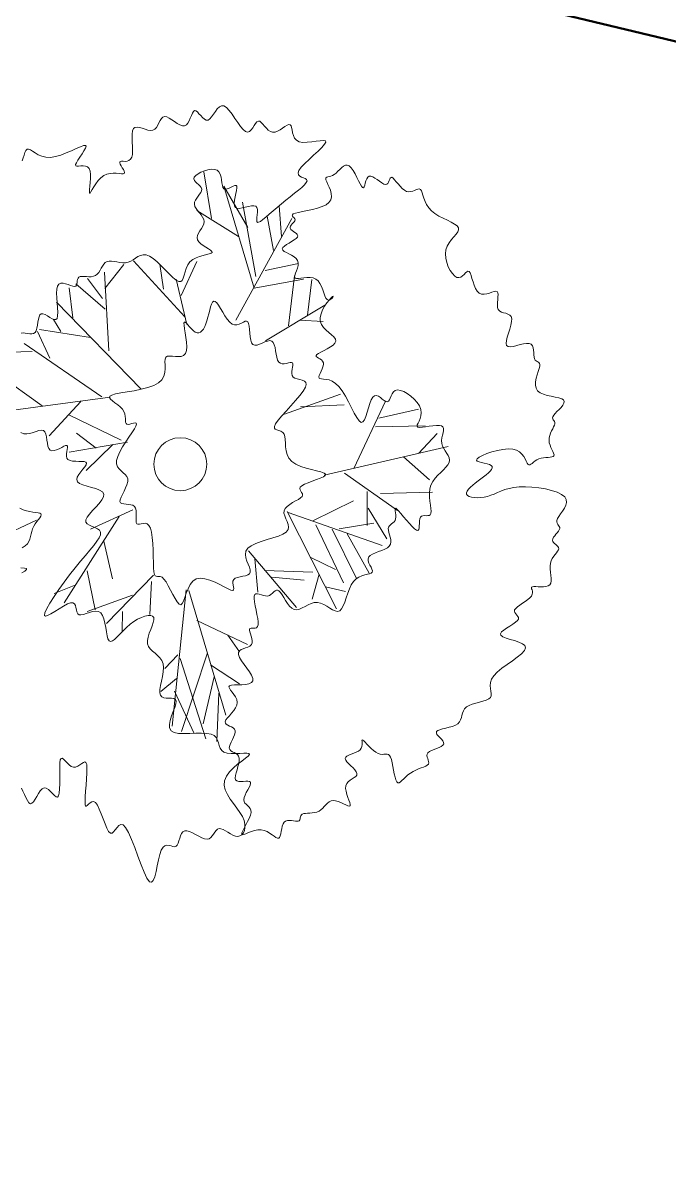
# Model space of a CAD drawing. Extents: x 2080 to 102399, y 2071 to 93424.
# Drawn here: x 87844.5 to 87912.1, y 84185 to 84304.5 of the extents above; entities that cross this region are included whole.
import ezdxf

# ---------------------------------------------------------------- set-up
doc = ezdxf.new("R2010")
doc.units = 0
doc.header["$LTSCALE"] = 20
doc.header["$MEASUREMENT"] = 0
doc.linetypes.add('ACAD_ISO02W100', pattern=[15, 12, -3])
doc.layers.add('casuanut tree', color=100, linetype='Continuous', lineweight=5)
doc.layers.add('COUNTRY FENCE', color=13, linetype='ACAD_ISO02W100', lineweight=50)

# ---------------------------------------------------------------- blocks, each defined once
blk = doc.blocks.new('tr')
at = {"layer": 'casuanut tree'}
for p, q in [((0.2261, 0.6155), (0.2339, 0.7411)), ((0.3143, 0.5704), (0.2771, 0.692)), ((0.2771, 0.692), (0.2947, 0.4095)), ((0.2849, 0.5527), (0.1928, 0.6449)), ((0.3065, 0.4389), (0.3163, 0.6391)), ((0.3967, 0.5272), (0.4084, 0.6077)), ((0.3673, 0.4958), (0.3712, 0.588)), ((-0.0915, 0.4977), (-0.0281, 0.549)), ((0.0987, 0.3768), (-0.0009, 0.552)), ((0.2285, 0.3375), (0.4338, 0.5671)), ((-0.1915, 0.4409), (-0.1837, 0.5213)), ((-0.1033, 0.4448), (-0.1641, 0.5272)), ((-0.1035, 0.4735), (-0.1307, 0.5339)), ((-0.1186, 0.3345), (-0.0824, 0.54)), ((0.0595, 0.4614), (0.0655, 0.5279)), ((-0.0583, 0.2167), (-0.2243, 0.4916)), ((0.1017, 0.4342), (0.1621, 0.5128)), ((0.0987, 0.3557), (0.0987, 0.4795)), ((-0.2758, 0.3506), (-0.2915, 0.4272)), ((-0.1579, 0.3798), (-0.2847, 0.4312)), ((-0.2307, 0.4134), (-0.2425, 0.4487)), ((0.3339, 0.4487), (0.4241, 0.4468)), ((-0.3239, 0.2318), (-0.4688, 0.3949)), ((-0.317, 0.3781), (-0.4641, 0.4075)), ((-0.1639, 0.2197), (-0.333, 0.404)), ((0.2947, 0.4095), (0.428, 0.4036)), ((0.3614, 0.2918), (0.4065, 0.4173)), ((0.4163, 0.3075), (0.4496, 0.3977)), ((0.2928, 0.2663), (0.4673, 0.3232)), ((0.3928, 0.2996), (0.4535, 0.282)), ((-0.1428, 0.2137), (-0.5866, 0.256)), ((-0.2213, 0.2197), (-0.3239, 0.1502)), ((-0.1398, 0.0959), (-0.2605, 0.1925)), ((-0.2092, 0.0898), (-0.2515, 0.1412)), ((-0.1247, 0.0868), (-0.2817, 0.0959)), ((-0.1639, 0.0898), (-0.2485, 0.0385)), ((0.298, 0.0656), (0.455, 0.0838)), ((0.3433, 0.0747), (0.458, 0.0536)), ((0.445, -0.1163), (0.5666, 0.0392)), ((0.526, -0.0217), (0.6544, -0.0487)), ((0.5395, -0.0014), (0.6476, -0.0014)), ((-0.4069, -0.0604), (-0.7425, -0.1308)), ((0.6206, -0.1163), (0.6814, -0.0758)), ((-0.1911, -0.1005), (-0.3843, -0.2908)), ((-0.1519, -0.0915), (-0.2726, -0.1156)), ((0.3639, -0.1163), (0.7017, -0.1163)), ((0.5801, -0.1163), (0.6341, -0.1907)), ((0.4179, -0.1231), (0.5328, -0.2516)), ((-0.2454, -0.1549), (-0.2454, -0.2576)), ((0.2467, -0.1881), (0.3161, -0.4691)), ((0.249, -0.1907), (0.472, -0.3327)), ((0.307, -0.2274), (0.4248, -0.2002)), ((0.4652, -0.1839), (0.445, -0.2718)), ((0.499, -0.1975), (0.6341, -0.2245)), ((-0.3058, -0.2214), (-0.3088, -0.3271)), ((0.3131, -0.2395), (0.3493, -0.4056)), ((0.458, -0.2274), (0.4882, -0.318)), ((-0.3481, -0.2516), (-0.4054, -0.2606)), ((-0.1368, -0.2727), (-0.2877, -0.3694)), ((0.1229, -0.2667), (0.2134, -0.4419)), ((0.3523, -0.2606), (0.3855, -0.4026)), ((0.3704, -0.2637), (0.464, -0.2697)), ((-0.1458, -0.2878), (-0.17, -0.3724)), ((0.135, -0.2908), (0.1229, -0.3785)), ((0.3885, -0.2818), (0.4218, -0.3966)), ((-0.2032, -0.312), (-0.33, -0.3271)), ((-0.0613, -0.3301), (-0.179, -0.6745)), ((-0.0552, -0.3331), (-0.0341, -0.6775)), ((0.1531, -0.3271), (0.2768, -0.3603)), ((0.2799, -0.3211), (0.3372, -0.3664)), ((-0.2394, -0.3482), (-0.2515, -0.3996)), ((0.1682, -0.3482), (0.2497, -0.3754)), ((0.2919, -0.3694), (0.2587, -0.4298)), ((-0.0526, -0.416), (0.0645, -0.5084)), ((0.301, -0.4056), (0.3493, -0.4298)), ((0.0195, -0.4723), (0.0397, -0.5219)), ((-0.1217, -0.4933), (-0.1639, -0.5204)), ((-0.0436, -0.5061), (-0.1585, -0.6932)), ((-0.1179, -0.5039), (-0.0999, -0.727)), ((-0.0432, -0.5386), (0.0202, -0.605)), ((-0.1398, -0.5537), (-0.1881, -0.5778)), ((-0.0413, -0.5715), (-0.0976, -0.6865)), ((-0.1517, -0.585), (-0.1269, -0.7067))]:
    blk.add_line(p, q, dxfattribs=at)
at = {"layer": 'casuanut tree', "color": 2}
blk.add_line((-0.0391, -0.6166), (-0.0729, -0.7406), dxfattribs=at)
at = {"layer": 'casuanut tree'}
for points in [[(-0.3349, 0.4327), (-0.3297, 0.4322), (-0.3242, 0.4304), (-0.3186, 0.4281), (-0.313, 0.4258), (-0.3077, 0.4242), (-0.3027, 0.4239), (-0.2982, 0.4257), (-0.2942, 0.4298), (-0.2908, 0.4359), (-0.2876, 0.4431), (-0.2847, 0.4507), (-0.2817, 0.4581), (-0.2785, 0.4643), (-0.2751, 0.4688), (-0.2712, 0.4707), (-0.2666, 0.4697), (-0.2617, 0.4663), (-0.2565, 0.4615), (-0.2512, 0.4562), (-0.246, 0.4515), (-0.2411, 0.4481), (-0.2366, 0.4471), (-0.2329, 0.4493), (-0.2299, 0.4555), (-0.2275, 0.4649), (-0.2255, 0.4765), (-0.2236, 0.4893), (-0.2216, 0.5024), (-0.2193, 0.5146), (-0.2163, 0.5251), (-0.2126, 0.5327), (-0.2079, 0.5369), (-0.2024, 0.5379), (-0.1964, 0.5367), (-0.1902, 0.5338), (-0.1841, 0.5302), (-0.1782, 0.5264), (-0.173, 0.5232), (-0.1687, 0.5215), (-0.1654, 0.5216), (-0.163, 0.5234), (-0.1613, 0.5263), (-0.1598, 0.53), (-0.1584, 0.534), (-0.1568, 0.5378), (-0.1547, 0.5409), (-0.1518, 0.5429), (-0.1479, 0.5434), (-0.1432, 0.5428), (-0.1378, 0.5414), (-0.132, 0.5396), (-0.1258, 0.5379), (-0.1197, 0.5367), (-0.1136, 0.5363), (-0.1079, 0.5372), (-0.1026, 0.5397), (-0.0978, 0.5434), (-0.0932, 0.5479), (-0.0887, 0.5527), (-0.0843, 0.5575), (-0.0797, 0.5616), (-0.0749, 0.5648), (-0.0696, 0.5665), (-0.0639, 0.5665), (-0.0577, 0.565), (-0.0511, 0.5626), (-0.0443, 0.5596), (-0.0372, 0.5566), (-0.03, 0.554), (-0.0228, 0.5523), (-0.0156, 0.5519), (-0.0084, 0.5531), (-0.0013, 0.5554), (0.0057, 0.5582), (0.0129, 0.5608), (0.0201, 0.5624), (0.0275, 0.5625), (0.0351, 0.5603), (0.043, 0.5553), (0.0511, 0.5469), (0.0595, 0.5359), (0.0678, 0.5233), (0.0759, 0.5102), (0.0838, 0.4975), (0.0911, 0.4862), (0.0979, 0.4773), (0.1038, 0.4719), (0.1089, 0.4706), (0.1133, 0.4729), (0.1174, 0.478), (0.1215, 0.485), (0.126, 0.4931), (0.131, 0.5015), (0.137, 0.5094), (0.1443, 0.5158), (0.153, 0.5203), (0.1627, 0.523), (0.1728, 0.5243), (0.1826, 0.5248), (0.1916, 0.5249), (0.1991, 0.525), (0.2046, 0.5256), (0.2074, 0.5271), (0.2071, 0.5298), (0.2044, 0.5338), (0.1998, 0.5386), (0.1943, 0.5441), (0.1885, 0.5501), (0.1832, 0.5564), (0.1791, 0.5627), (0.177, 0.5688), (0.1774, 0.5745), (0.18, 0.5799), (0.184, 0.5851), (0.1889, 0.5902), (0.1941, 0.5953), (0.199, 0.6005), (0.2029, 0.6059), (0.2051, 0.6116), (0.2054, 0.6177), (0.204, 0.6241), (0.2014, 0.6307), (0.1982, 0.6374), (0.195, 0.644), (0.1923, 0.6504), (0.1906, 0.6566), (0.1905, 0.6623), (0.1923, 0.6676), (0.1957, 0.6724), (0.2001, 0.6768), (0.205, 0.681), (0.2098, 0.6851), (0.2141, 0.6891), (0.2172, 0.6931), (0.2186, 0.6972), (0.2181, 0.7016), (0.2159, 0.706), (0.2128, 0.7106), (0.2095, 0.7151), (0.2065, 0.7196), (0.2045, 0.724), (0.2042, 0.7282), (0.2063, 0.7322), (0.211, 0.7358), (0.218, 0.7389), (0.2266, 0.7413), (0.2361, 0.7429), (0.2458, 0.7434), (0.255, 0.7426), (0.2631, 0.7405), (0.2693, 0.7367), (0.2732, 0.7312), (0.2751, 0.7245), (0.2756, 0.7169), (0.2752, 0.7091), (0.2745, 0.7014), (0.2741, 0.6945), (0.2744, 0.6888), (0.2761, 0.6848), (0.2795, 0.6829), (0.2842, 0.6826), (0.2898, 0.6834), (0.2956, 0.6847), (0.3012, 0.686), (0.306, 0.6866), (0.3094, 0.686), (0.311, 0.6837), (0.3103, 0.6793), (0.3079, 0.673), (0.3043, 0.6656), (0.3004, 0.6575), (0.2968, 0.6493), (0.294, 0.6416), (0.2929, 0.6348), (0.2941, 0.6296), (0.298, 0.6264), (0.3041, 0.6247), (0.3118, 0.6242), (0.3203, 0.6243), (0.3288, 0.6245), (0.3368, 0.6242), (0.3435, 0.6231), (0.3481, 0.6206), (0.3502, 0.6164), (0.3503, 0.6108), (0.3488, 0.6043), (0.3466, 0.5975), (0.3442, 0.5909), (0.3423, 0.5851), (0.3415, 0.5806), (0.3425, 0.5778), (0.3458, 0.5772), (0.3512, 0.5786), (0.3586, 0.5818), (0.3677, 0.5862), (0.3782, 0.5918), (0.3898, 0.5981), (0.4024, 0.6048), (0.4157, 0.6116), (0.4293, 0.6182), (0.4429, 0.6246), (0.4559, 0.6308), (0.4679, 0.6365), (0.4783, 0.6419), (0.4868, 0.6469), (0.4927, 0.6515), (0.4956, 0.6555), (0.4953, 0.6591), (0.4925, 0.6624), (0.4883, 0.6655), (0.4837, 0.6688), (0.4796, 0.6724), (0.4771, 0.6765), (0.4772, 0.6813), (0.481, 0.6871), (0.489, 0.694), (0.5004, 0.7016), (0.5139, 0.7097), (0.5281, 0.7179), (0.5419, 0.7259), (0.554, 0.7332), (0.563, 0.7396), (0.5677, 0.7446), (0.5672, 0.748), (0.5622, 0.7502), (0.5538, 0.7516), (0.5431, 0.7526), (0.5311, 0.7536), (0.5191, 0.7552), (0.508, 0.7576), (0.499, 0.7615), (0.4929, 0.7669), (0.4893, 0.7737), (0.4876, 0.7811), (0.4872, 0.7888), (0.4874, 0.7962), (0.4876, 0.8027), (0.4872, 0.8078), (0.4855, 0.811), (0.4821, 0.812), (0.4771, 0.8112), (0.471, 0.8092), (0.4641, 0.8065), (0.4568, 0.8039), (0.4494, 0.8019), (0.4423, 0.801), (0.4359, 0.802), (0.4305, 0.8053), (0.426, 0.8102), (0.4221, 0.8163), (0.4186, 0.8227), (0.4155, 0.8289), (0.4124, 0.8342), (0.4091, 0.8379), (0.4055, 0.8392), (0.4015, 0.8379), (0.397, 0.8345), (0.3922, 0.8299), (0.3871, 0.825), (0.3819, 0.8207), (0.3766, 0.8178), (0.3713, 0.8173), (0.3661, 0.8201), (0.3612, 0.8266), (0.3563, 0.8362), (0.3515, 0.8478), (0.3467, 0.8603), (0.3418, 0.8728), (0.3367, 0.8841), (0.3313, 0.8931), (0.3256, 0.8989), (0.3195, 0.9007), (0.3131, 0.8992), (0.3066, 0.8951), (0.3, 0.8896), (0.2935, 0.8836), (0.2873, 0.878), (0.2814, 0.8738), (0.2761, 0.8719), (0.2713, 0.873), (0.2671, 0.8765), (0.2632, 0.8817), (0.2597, 0.8878), (0.2564, 0.8939), (0.2533, 0.8993), (0.2501, 0.9031), (0.2468, 0.9046), (0.2433, 0.9031), (0.2396, 0.8993), (0.2356, 0.8939), (0.2314, 0.8877), (0.227, 0.8815), (0.2222, 0.8761), (0.2172, 0.8722), (0.2119, 0.8708), (0.2063, 0.8722), (0.2004, 0.8761), (0.1944, 0.8816), (0.1884, 0.888), (0.1824, 0.8944), (0.1766, 0.9002), (0.171, 0.9046), (0.1657, 0.9068), (0.1608, 0.9063), (0.1563, 0.9035), (0.1518, 0.8992), (0.1474, 0.894), (0.1429, 0.8887), (0.1382, 0.8839), (0.1331, 0.8803), (0.1274, 0.8787), (0.1212, 0.8794), (0.1146, 0.8821), (0.1078, 0.8858), (0.101, 0.8899), (0.0944, 0.8936), (0.0882, 0.8961), (0.0826, 0.8966), (0.0779, 0.8944), (0.0742, 0.889), (0.0712, 0.8809), (0.0689, 0.871), (0.0668, 0.8599), (0.0648, 0.8486), (0.0625, 0.8379), (0.0599, 0.8285), (0.0565, 0.8212), (0.0523, 0.8167), (0.0474, 0.8145), (0.0423, 0.814), (0.0371, 0.8147), (0.0322, 0.8159), (0.028, 0.8171), (0.0247, 0.8175), (0.0227, 0.8167), (0.0222, 0.8141), (0.0228, 0.8102), (0.0241, 0.8053), (0.0258, 0.7999), (0.0274, 0.7946), (0.0284, 0.7899), (0.0285, 0.7862), (0.0272, 0.784), (0.0243, 0.7836), (0.0197, 0.7847), (0.0139, 0.7867), (0.007, 0.7891), (-0.0008, 0.7912), (-0.0092, 0.7926), (-0.0179, 0.7926), (-0.0268, 0.7908), (-0.0356, 0.7867), (-0.044, 0.781), (-0.0519, 0.7743), (-0.0589, 0.7675), (-0.0649, 0.7613), (-0.0696, 0.7564), (-0.0727, 0.7536), (-0.0741, 0.7536), (-0.0736, 0.7569), (-0.0717, 0.7631), (-0.0688, 0.7714), (-0.0657, 0.781), (-0.0627, 0.7912), (-0.0605, 0.8013), (-0.0596, 0.8104), (-0.0606, 0.8178), (-0.0638, 0.823), (-0.0687, 0.8263), (-0.0746, 0.8283), (-0.0807, 0.8294), (-0.0864, 0.8301), (-0.0908, 0.8311), (-0.0934, 0.8328), (-0.0932, 0.8358), (-0.09, 0.8405), (-0.0844, 0.8464), (-0.0774, 0.853), (-0.07, 0.8599), (-0.0632, 0.8666), (-0.0579, 0.8724), (-0.0552, 0.877), (-0.0561, 0.8798), (-0.0612, 0.8804), (-0.07, 0.8793), (-0.0816, 0.8771), (-0.0954, 0.8743), (-0.1103, 0.8716), (-0.1256, 0.8695), (-0.1405, 0.8686), (-0.1541, 0.8696), (-0.1657, 0.8729), (-0.1755, 0.8778), (-0.1837, 0.8838), (-0.1905, 0.8901), (-0.1962, 0.896), (-0.2011, 0.9009), (-0.2053, 0.904), (-0.2092, 0.9046), (-0.213, 0.9023), (-0.2167, 0.8976), (-0.2205, 0.8915), (-0.2244, 0.8846), (-0.2286, 0.8778)], [(-0.6058, -0.7449), (-0.6038, -0.753), (-0.602, -0.7623), (-0.6002, -0.7717), (-0.598, -0.7801), (-0.5954, -0.7867), (-0.592, -0.7902), (-0.5878, -0.79), (-0.5828, -0.7868), (-0.5772, -0.7815), (-0.5712, -0.7751), (-0.565, -0.7685), (-0.5588, -0.7628), (-0.5527, -0.7588), (-0.547, -0.7575), (-0.5418, -0.7596), (-0.537, -0.7643), (-0.5326, -0.7705), (-0.5286, -0.7772), (-0.5248, -0.7833), (-0.5212, -0.7876), (-0.5177, -0.7891), (-0.5144, -0.7868), (-0.511, -0.7799), (-0.5076, -0.7692), (-0.5043, -0.756), (-0.501, -0.7414), (-0.4977, -0.7268), (-0.4946, -0.7133), (-0.4915, -0.7021), (-0.4885, -0.6944), (-0.4855, -0.6911), (-0.4826, -0.6917), (-0.4796, -0.695), (-0.4764, -0.7003), (-0.4728, -0.7066), (-0.4688, -0.7128), (-0.4643, -0.7181), (-0.4592, -0.7214), (-0.4534, -0.7223), (-0.4472, -0.7211), (-0.4411, -0.7189), (-0.4353, -0.7165), (-0.4302, -0.7148), (-0.4263, -0.7146), (-0.4238, -0.7169), (-0.4232, -0.7226), (-0.4246, -0.7321), (-0.4277, -0.7448), (-0.432, -0.7595), (-0.4368, -0.7751), (-0.4417, -0.7906), (-0.4461, -0.8048), (-0.4495, -0.8167), (-0.4513, -0.8251), (-0.4512, -0.8294), (-0.4493, -0.8302), (-0.4461, -0.8287), (-0.4419, -0.8261), (-0.4371, -0.8234), (-0.4321, -0.8218), (-0.4274, -0.8224), (-0.4232, -0.8262), (-0.4198, -0.8342), (-0.4171, -0.8454), (-0.415, -0.8586), (-0.413, -0.8727), (-0.4111, -0.8865), (-0.4089, -0.8988), (-0.4063, -0.9084), (-0.4029, -0.9141), (-0.3986, -0.9152), (-0.3937, -0.9128), (-0.3882, -0.9083), (-0.3823, -0.9033), (-0.3764, -0.8993), (-0.3706, -0.8978), (-0.3651, -0.9004), (-0.3601, -0.9085), (-0.3558, -0.9231), (-0.352, -0.9429), (-0.3487, -0.966), (-0.3455, -0.9903), (-0.3423, -1.0141), (-0.3389, -1.0354), (-0.3351, -1.0523), (-0.3308, -1.0629), (-0.3258, -1.0658), (-0.3202, -1.062), (-0.3142, -1.0532), (-0.3077, -1.0409), (-0.3011, -1.0267), (-0.2944, -1.0122), (-0.2878, -0.9989), (-0.2813, -0.9885), (-0.2751, -0.9821), (-0.2693, -0.9793), (-0.2637, -0.9791), (-0.2585, -0.9808), (-0.2536, -0.9833), (-0.249, -0.9858), (-0.2447, -0.9875), (-0.2407, -0.9874), (-0.2371, -0.9849), (-0.2336, -0.9805), (-0.2302, -0.9748), (-0.2267, -0.9686), (-0.223, -0.9626), (-0.2189, -0.9574), (-0.2144, -0.9538), (-0.2092, -0.9524), (-0.2034, -0.9538), (-0.197, -0.9574), (-0.1902, -0.9626), (-0.1832, -0.9686), (-0.1761, -0.9748), (-0.1692, -0.9805), (-0.1625, -0.9849), (-0.1563, -0.9874), (-0.1507, -0.9874), (-0.1456, -0.9855), (-0.1409, -0.9822), (-0.1365, -0.9781), (-0.1322, -0.9739), (-0.128, -0.9703), (-0.1237, -0.9678), (-0.1191, -0.9671), (-0.1143, -0.9686), (-0.1093, -0.972), (-0.104, -0.9767), (-0.0985, -0.982), (-0.0928, -0.9875), (-0.087, -0.9925), (-0.0811, -0.9964), (-0.0752, -0.9986), (-0.0694, -0.9988), (-0.0638, -0.9969), (-0.0587, -0.9931), (-0.0545, -0.9875), (-0.0515, -0.9803), (-0.0497, -0.9716), (-0.0497, -0.9615), (-0.0516, -0.9502), (-0.0555, -0.9379), (-0.0608, -0.9248), (-0.0667, -0.9113), (-0.0724, -0.8975), (-0.077, -0.8839), (-0.0798, -0.8706), (-0.0798, -0.8581), (-0.0764, -0.8465), (-0.0689, -0.8362), (-0.0583, -0.827), (-0.0458, -0.819), (-0.0326, -0.812), (-0.0198, -0.8061), (-0.0087, -0.801), (-0.0005, -0.7969), (0.0036, -0.7936), (0.0028, -0.7909), (-0.0022, -0.7888), (-0.0103, -0.7869), (-0.0205, -0.785), (-0.0317, -0.7828), (-0.0428, -0.7801), (-0.0528, -0.7766), (-0.0606, -0.7722), (-0.0654, -0.7665), (-0.0679, -0.7599), (-0.0689, -0.7527), (-0.0693, -0.7451), (-0.0701, -0.7376), (-0.072, -0.7303), (-0.0761, -0.7237), (-0.0831, -0.7181), (-0.0938, -0.7136), (-0.1072, -0.7099), (-0.1223, -0.7068), (-0.138, -0.7038), (-0.1532, -0.7006), (-0.1667, -0.6967), (-0.1775, -0.6917), (-0.1845, -0.6854), (-0.1868, -0.6774), (-0.1852, -0.6681), (-0.1809, -0.658), (-0.1747, -0.6475), (-0.1679, -0.6372), (-0.1615, -0.6275), (-0.1565, -0.619), (-0.1541, -0.6121), (-0.1549, -0.6072), (-0.1584, -0.6038), (-0.1639, -0.6015), (-0.1705, -0.5997), (-0.1774, -0.598), (-0.1837, -0.5957), (-0.1885, -0.5923), (-0.1912, -0.5874), (-0.1911, -0.5804), (-0.1886, -0.5718), (-0.1845, -0.5619), (-0.1795, -0.5512), (-0.1744, -0.5399), (-0.1698, -0.5286), (-0.1666, -0.5176), (-0.1653, -0.5073), (-0.1666, -0.4982), (-0.1699, -0.4899), (-0.1745, -0.4824), (-0.1798, -0.4752), (-0.185, -0.4683), (-0.1895, -0.4614), (-0.1926, -0.4542), (-0.1935, -0.4465), (-0.1917, -0.4381), (-0.1879, -0.4293), (-0.1827, -0.4203), (-0.1769, -0.4114), (-0.1711, -0.4029), (-0.1662, -0.395), (-0.1629, -0.388), (-0.1619, -0.3823), (-0.1638, -0.3779), (-0.1683, -0.375), (-0.1751, -0.3735), (-0.1836, -0.3734), (-0.1935, -0.3746), (-0.2044, -0.377), (-0.2157, -0.3807), (-0.2272, -0.3856), (-0.2384, -0.3916), (-0.2491, -0.3982), (-0.2591, -0.4047), (-0.2682, -0.4106), (-0.2762, -0.4153), (-0.2828, -0.4181), (-0.288, -0.4186), (-0.2914, -0.4161), (-0.2931, -0.4102), (-0.2934, -0.4015), (-0.2928, -0.391), (-0.292, -0.3793), (-0.2913, -0.3674), (-0.2914, -0.356), (-0.2928, -0.3461), (-0.2959, -0.3383), (-0.3012, -0.3334), (-0.3082, -0.3309), (-0.3164, -0.3302), (-0.3251, -0.3306), (-0.3337, -0.3314), (-0.3417, -0.3321), (-0.3484, -0.332), (-0.3533, -0.3304), (-0.3561, -0.3269), (-0.3571, -0.3219), (-0.3571, -0.3161), (-0.3569, -0.3099), (-0.3571, -0.304), (-0.3586, -0.2991), (-0.362, -0.2956), (-0.368, -0.2944), (-0.3771, -0.2956), (-0.3885, -0.2988), (-0.4011, -0.303), (-0.4137, -0.3075), (-0.4254, -0.3114), (-0.435, -0.3139), (-0.4413, -0.3141), (-0.4434, -0.3113), (-0.4404, -0.3048), (-0.4329, -0.2951), (-0.4215, -0.2828), (-0.4071, -0.2686), (-0.3905, -0.2532), (-0.3725, -0.2373), (-0.3538, -0.2215), (-0.3353, -0.2065), (-0.3177, -0.1928), (-0.3014, -0.1806), (-0.2866, -0.1696), (-0.2738, -0.1597), (-0.2633, -0.1509), (-0.2554, -0.1431), (-0.2504, -0.1361), (-0.2486, -0.1299), (-0.2503, -0.1242), (-0.2545, -0.1191), (-0.2603, -0.1142), (-0.2668, -0.1096), (-0.2729, -0.1049), (-0.2776, -0.1001), (-0.28, -0.0949), (-0.279, -0.0893), (-0.2741, -0.0831), (-0.266, -0.0764), (-0.256, -0.0693), (-0.2451, -0.062), (-0.2346, -0.0545), (-0.2257, -0.0471), (-0.2194, -0.0399), (-0.2171, -0.033), (-0.2194, -0.0264), (-0.2257, -0.0202), (-0.2346, -0.0142), (-0.245, -0.0084), (-0.2557, -0.0028), (-0.2656, 0.0029), (-0.2734, 0.0086), (-0.2779, 0.0144), (-0.2784, 0.0204), (-0.2755, 0.0265), (-0.2701, 0.0325), (-0.2634, 0.0383), (-0.2563, 0.0438), (-0.2499, 0.0489), (-0.2451, 0.0534), (-0.243, 0.0572), (-0.2443, 0.0602), (-0.2485, 0.0626), (-0.2547, 0.0646), (-0.2623, 0.0665), (-0.2703, 0.0685), (-0.278, 0.0708), (-0.2845, 0.0737), (-0.2892, 0.0775), (-0.2913, 0.0822), (-0.2913, 0.0876), (-0.2899, 0.0933), (-0.2876, 0.099), (-0.2852, 0.1044), (-0.2833, 0.109), (-0.2825, 0.1126), (-0.2835, 0.1147), (-0.2868, 0.1151), (-0.2919, 0.1143), (-0.2982, 0.1128), (-0.3054, 0.111), (-0.3126, 0.1096), (-0.3195, 0.109), (-0.3254, 0.1097), (-0.3297, 0.1124), (-0.3321, 0.1173), (-0.333, 0.124), (-0.3328, 0.132), (-0.3321, 0.1404), (-0.3315, 0.1489), (-0.3314, 0.1566), (-0.3325, 0.1631), (-0.3353, 0.1676), (-0.3402, 0.1699), (-0.3467, 0.1703), (-0.3545, 0.1696), (-0.3631, 0.1686), (-0.3719, 0.168), (-0.3805, 0.1684), (-0.3883, 0.1707), (-0.395, 0.1755)], [(-0.4758, -0.1879), (-0.4672, -0.1849), (-0.462, -0.1821), (-0.4614, -0.1794), (-0.4662, -0.177), (-0.4755, -0.1747)], [(-0.4603, -0.1231), (-0.4514, -0.12), (-0.4445, -0.1158), (-0.4393, -0.1107), (-0.4353, -0.1051), (-0.432, -0.099), (-0.429, -0.0927), (-0.4258, -0.0864), (-0.422, -0.0803), (-0.4174, -0.0746), (-0.4121, -0.0693), (-0.4066, -0.0644), (-0.4013, -0.06), (-0.3968, -0.056), (-0.3934, -0.0524), (-0.3915, -0.0492), (-0.3916, -0.0465), (-0.394, -0.0441), (-0.3984, -0.0419), (-0.4044, -0.0397), (-0.4115, -0.0372), (-0.4192, -0.0341), (-0.4273, -0.0303), (-0.4351, -0.0255), (-0.4423, -0.0194)]]:
    blk.add_lwpolyline(points, dxfattribs=at)
for points in [[(-0.0066, -0.6043), (-0.0088, -0.6065), (-0.0086, -0.6104), (-0.0066, -0.6157), (-0.0036, -0.622), (-0.0003, -0.6291), (0.0025, -0.6366), (0.004, -0.6442), (0.0036, -0.6516), (0.0006, -0.6585), (-0.0044, -0.6649), (-0.0107, -0.6709), (-0.0178, -0.6764), (-0.0249, -0.6814), (-0.0313, -0.6861), (-0.0363, -0.6904), (-0.0392, -0.6944), (-0.0396, -0.6981), (-0.0379, -0.7015), (-0.0348, -0.7049), (-0.0308, -0.7082), (-0.0265, -0.7117), (-0.0227, -0.7153), (-0.02, -0.7193), (-0.0189, -0.7237), (-0.02, -0.7286), (-0.0228, -0.7339), (-0.0268, -0.7394), (-0.0315, -0.745), (-0.0361, -0.7505), (-0.0403, -0.7559), (-0.0434, -0.7609), (-0.0448, -0.7654), (-0.0442, -0.7693), (-0.042, -0.7729), (-0.0386, -0.7762), (-0.0347, -0.7795), (-0.0308, -0.783), (-0.0274, -0.7869), (-0.0252, -0.7915), (-0.0246, -0.7969), (-0.026, -0.8033), (-0.029, -0.8105), (-0.0331, -0.818), (-0.0375, -0.8257), (-0.0417, -0.8331), (-0.0451, -0.84), (-0.0471, -0.8461), (-0.0471, -0.851), (-0.0446, -0.8546), (-0.0402, -0.857), (-0.0344, -0.8585), (-0.0281, -0.8596), (-0.0218, -0.8606), (-0.0162, -0.8616), (-0.012, -0.8632), (-0.0099, -0.8657), (-0.0104, -0.8692), (-0.0129, -0.8736), (-0.017, -0.8788), (-0.0219, -0.8844), (-0.0271, -0.8903), (-0.0319, -0.8963), (-0.0358, -0.902), (-0.0381, -0.9074), (-0.0383, -0.9122), (-0.037, -0.9165), (-0.0345, -0.9206), (-0.0316, -0.9247), (-0.0288, -0.9289), (-0.0267, -0.9335), (-0.0258, -0.9387), (-0.0268, -0.9446), (-0.03, -0.9513), (-0.035, -0.9587), (-0.041, -0.9662), (-0.0475, -0.9737), (-0.0537, -0.9807), (-0.059, -0.9869), (-0.0626, -0.9918), (-0.064, -0.9953), (-0.0626, -0.9969), (-0.0587, -0.9972), (-0.0529, -0.9965), (-0.0455, -0.9953), (-0.0372, -0.9941), (-0.0283, -0.9934), (-0.0195, -0.9936), (-0.0111, -0.9953), (-0.0035, -0.9987), (0.0032, -1.0034), (0.0091, -1.0089), (0.0143, -1.0146), (0.0188, -1.0199), (0.0228, -1.0243), (0.0264, -1.0271), (0.0295, -1.0279), (0.0323, -1.0263), (0.0349, -1.0226), (0.0375, -1.0174), (0.04, -1.0113), (0.0428, -1.0049), (0.0458, -0.9988), (0.0492, -0.9935), (0.0531, -0.9896), (0.0576, -0.9876), (0.0626, -0.9872), (0.0678, -0.9879), (0.073, -0.9895), (0.078, -0.9914), (0.0827, -0.9933), (0.0869, -0.9947), (0.0903, -0.9953), (0.0928, -0.9947), (0.0946, -0.9931), (0.096, -0.9909), (0.0972, -0.9882), (0.0984, -0.9855), (0.0999, -0.9829), (0.102, -0.9808), (0.1049, -0.9795), (0.1088, -0.9791), (0.1135, -0.9795), (0.119, -0.9804), (0.1249, -0.9815), (0.1312, -0.9824), (0.1375, -0.983), (0.1439, -0.9829), (0.15, -0.9817), (0.1557, -0.9795), (0.1611, -0.9764), (0.1663, -0.9728), (0.1714, -0.9692), (0.1764, -0.966), (0.1816, -0.9635), (0.187, -0.9623), (0.1927, -0.9626), (0.1988, -0.9648), (0.2051, -0.9683), (0.2113, -0.9728), (0.2172, -0.9774), (0.2226, -0.9816), (0.2273, -0.9849), (0.2309, -0.9867), (0.2333, -0.9863), (0.2343, -0.9833), (0.2342, -0.9781), (0.2335, -0.9713), (0.2326, -0.9634), (0.2318, -0.955), (0.2315, -0.9466), (0.2323, -0.9388), (0.2344, -0.9322), (0.2382, -0.927), (0.2432, -0.9232), (0.249, -0.9204), (0.255, -0.9181), (0.2606, -0.916), (0.2654, -0.9138), (0.2689, -0.911), (0.2704, -0.9074), (0.2697, -0.9026), (0.2673, -0.8968), (0.2636, -0.8905), (0.2593, -0.8839), (0.2551, -0.8773), (0.2516, -0.8711), (0.2494, -0.8656), (0.249, -0.8612), (0.2511, -0.858), (0.2551, -0.8559), (0.2607, -0.8545), (0.2672, -0.8536), (0.2742, -0.8527), (0.2812, -0.8517), (0.2876, -0.8501), (0.293, -0.8477), (0.2969, -0.8442), (0.2995, -0.84), (0.3011, -0.8355), (0.3021, -0.8312), (0.3027, -0.8274), (0.3032, -0.8247), (0.304, -0.8234), (0.3053, -0.824), (0.3074, -0.8268), (0.3103, -0.8313), (0.3137, -0.8372), (0.3177, -0.8438), (0.3221, -0.8508), (0.3269, -0.8574), (0.3318, -0.8633), (0.3369, -0.8679), (0.3419, -0.8709), (0.3468, -0.8726), (0.3515, -0.8736), (0.3559, -0.8743), (0.3597, -0.8752), (0.363, -0.877), (0.3655, -0.88), (0.3673, -0.8848), (0.3681, -0.8918), (0.3682, -0.9005), (0.3679, -0.9102), (0.3674, -0.9203), (0.3669, -0.9303), (0.3668, -0.9393), (0.3672, -0.947), (0.3684, -0.9524), (0.3706, -0.9554), (0.3738, -0.956), (0.3779, -0.9548), (0.3827, -0.9523), (0.3884, -0.9489), (0.3947, -0.945), (0.4016, -0.9412), (0.4089, -0.9378), (0.4167, -0.9353), (0.4246, -0.9335), (0.4324, -0.9322), (0.4399, -0.9312), (0.4467, -0.9302), (0.4526, -0.9291), (0.4574, -0.9276), (0.4607, -0.9254), (0.4625, -0.9225), (0.463, -0.9189), (0.4628, -0.9149), (0.4623, -0.9108), (0.4619, -0.9066), (0.4621, -0.9026), (0.4635, -0.899), (0.4664, -0.8961), (0.4711, -0.894), (0.4772, -0.8924), (0.4842, -0.8912), (0.4915, -0.8902), (0.4986, -0.889), (0.5048, -0.8875), (0.5097, -0.8855), (0.5125, -0.8826), (0.513, -0.8787), (0.5117, -0.8741), (0.5092, -0.869), (0.506, -0.8637), (0.503, -0.8585), (0.5008, -0.8537), (0.5, -0.8496), (0.5013, -0.8465), (0.5051, -0.8446), (0.5111, -0.8435), (0.5187, -0.8431), (0.5273, -0.843), (0.5364, -0.8428), (0.5454, -0.8422), (0.5538, -0.841), (0.5609, -0.8386), (0.5664, -0.8351), (0.5706, -0.8304), (0.5739, -0.8251), (0.5768, -0.8195), (0.5798, -0.8138), (0.5833, -0.8085), (0.5877, -0.8039), (0.5936, -0.8003), (0.6012, -0.798), (0.6102, -0.7967), (0.6199, -0.796), (0.6299, -0.7957), (0.6396, -0.7953), (0.6484, -0.7945), (0.6557, -0.7929), (0.6611, -0.7902), (0.6642, -0.7861), (0.6656, -0.7808), (0.666, -0.7745), (0.6663, -0.7674), (0.6674, -0.7597), (0.6698, -0.7518), (0.6746, -0.7439), (0.6825, -0.7361), (0.694, -0.7287), (0.7081, -0.7216), (0.7238, -0.7149), (0.7397, -0.7083), (0.7546, -0.702), (0.7674, -0.6957), (0.7768, -0.6894), (0.7816, -0.6831), (0.781, -0.6768), (0.776, -0.6704), (0.7678, -0.664), (0.7577, -0.6578), (0.7471, -0.6518), (0.7373, -0.6461), (0.7296, -0.6407), (0.7253, -0.6358), (0.7254, -0.6314), (0.7293, -0.6274), (0.736, -0.6238), (0.7445, -0.6205), (0.7538, -0.6172), (0.763, -0.6141), (0.7711, -0.6109), (0.7771, -0.6076), (0.7803, -0.6042), (0.7812, -0.6005), (0.7804, -0.5968), (0.7787, -0.593), (0.7766, -0.5892), (0.7751, -0.5855), (0.7746, -0.5818), (0.776, -0.5783), (0.7797, -0.5751), (0.7853, -0.5719), (0.7924, -0.5689), (0.8002, -0.5658), (0.8082, -0.5627), (0.8159, -0.5595), (0.8226, -0.5561), (0.8278, -0.5524), (0.831, -0.5485), (0.8327, -0.5444), (0.8331, -0.5405), (0.833, -0.5368), (0.8327, -0.5336), (0.8327, -0.531), (0.8335, -0.5294), (0.8357, -0.5288), (0.8394, -0.5293), (0.8446, -0.5307), (0.8508, -0.5326), (0.8575, -0.5345), (0.8644, -0.5361), (0.871, -0.5368), (0.8769, -0.5364), (0.8818, -0.5344), (0.8854, -0.5305), (0.8878, -0.525), (0.8893, -0.5182), (0.8904, -0.5106), (0.8913, -0.5025), (0.8924, -0.4943), (0.894, -0.4864), (0.8965, -0.4792), (0.8999, -0.4729), (0.9042, -0.4676), (0.909, -0.463), (0.9138, -0.459), (0.9183, -0.4556), (0.9223, -0.4524), (0.9252, -0.4494), (0.9269, -0.4465), (0.9269, -0.4435), (0.9257, -0.4404), (0.9237, -0.4372), (0.9212, -0.434), (0.9188, -0.4307), (0.9167, -0.4273), (0.9155, -0.424), (0.9156, -0.4206), (0.9172, -0.4172), (0.9201, -0.4138), (0.9239, -0.4105), (0.9281, -0.4072), (0.9324, -0.404), (0.9363, -0.4008), (0.9395, -0.3977), (0.9415, -0.3947), (0.9421, -0.3917), (0.9415, -0.3889), (0.9403, -0.3859), (0.939, -0.3828), (0.9379, -0.3795), (0.9377, -0.376), (0.9387, -0.372), (0.9415, -0.3676), (0.9463, -0.3627), (0.9524, -0.3573), (0.9592, -0.3514), (0.9657, -0.3451), (0.9712, -0.3383), (0.9748, -0.3312), (0.9756, -0.3237), (0.973, -0.3158), (0.9663, -0.3076), (0.9561, -0.2994), (0.943, -0.2914), (0.9279, -0.2838), (0.9114, -0.2769), (0.8943, -0.2709), (0.8775, -0.2662), (0.8616, -0.2628), (0.8472, -0.2611), (0.8342, -0.2607), (0.8225, -0.2613), (0.8117, -0.2627), (0.8017, -0.2644), (0.7922, -0.2662), (0.783, -0.2676), (0.7737, -0.2685), (0.7644, -0.2684), (0.7552, -0.2675), (0.7464, -0.2659), (0.7384, -0.2637), (0.7315, -0.2609), (0.7261, -0.2577), (0.7224, -0.2542), (0.7208, -0.2504), (0.7216, -0.2466), (0.7244, -0.2426), (0.729, -0.2387), (0.735, -0.2347), (0.7422, -0.2306), (0.7501, -0.2267), (0.7585, -0.2227), (0.767, -0.2189), (0.7753, -0.2151), (0.783, -0.2115), (0.79, -0.2079), (0.7958, -0.2044), (0.8002, -0.2009), (0.8029, -0.1975), (0.8036, -0.1941), (0.8019, -0.1907), (0.7978, -0.1873), (0.7919, -0.184), (0.7851, -0.1806), (0.7784, -0.1773), (0.7725, -0.1741), (0.7685, -0.1709), (0.7671, -0.1678), (0.7692, -0.1648), (0.7755, -0.1619), (0.7853, -0.1593), (0.7978, -0.1573), (0.8119, -0.1559), (0.8268, -0.1554), (0.8416, -0.1561), (0.8554, -0.158), (0.8672, -0.1614), (0.8764, -0.1664), (0.8832, -0.1726), (0.888, -0.1796), (0.8913, -0.1869), (0.8934, -0.194), (0.8949, -0.2005), (0.8961, -0.206), (0.8976, -0.2099), (0.8996, -0.2119), (0.9022, -0.2123), (0.9054, -0.2114), (0.9091, -0.2097), (0.9134, -0.2075), (0.9182, -0.2053), (0.9234, -0.2033), (0.9291, -0.202), (0.9352, -0.2016), (0.9415, -0.202), (0.9477, -0.2028), (0.9536, -0.2038), (0.959, -0.2046), (0.9636, -0.205), (0.9673, -0.2046), (0.9697, -0.2031), (0.9707, -0.2003), (0.9706, -0.1964), (0.9697, -0.1915), (0.9684, -0.1859), (0.967, -0.1798), (0.966, -0.1733), (0.9656, -0.1667), (0.9663, -0.1603), (0.9682, -0.1541), (0.9711, -0.1483), (0.9747, -0.1428), (0.9787, -0.1376), (0.9826, -0.1328), (0.9862, -0.1284), (0.9892, -0.1244), (0.991, -0.1208), (0.9917, -0.1177), (0.9914, -0.1148), (0.9906, -0.1121), (0.9896, -0.1096), (0.989, -0.107), (0.9891, -0.1044), (0.9904, -0.1015), (0.9933, -0.0983), (0.998, -0.0947), (1.004, -0.0908), (1.0106, -0.0866), (1.0171, -0.0822), (1.0228, -0.0778), (1.027, -0.0733), (1.0291, -0.0688), (1.0282, -0.0645), (1.024, -0.0604), (1.0171, -0.0563), (1.0083, -0.0521), (0.9985, -0.0477), (0.9885, -0.043), (0.9793, -0.0377), (0.9716, -0.0318), (0.9663, -0.0251), (0.964, -0.0175), (0.9644, -0.0092), (0.9667, -0.0006), (0.9705, 0.008), (0.975, 0.0164), (0.9796, 0.0242), (0.9836, 0.0312), (0.9865, 0.0369), (0.9878, 0.0413), (0.9877, 0.0446), (0.9865, 0.047), (0.9846, 0.049), (0.9824, 0.0509), (0.9802, 0.0531), (0.9785, 0.0558), (0.9775, 0.0595), (0.9776, 0.0642), (0.9784, 0.0699), (0.9795, 0.0762), (0.9803, 0.0826), (0.9806, 0.0887), (0.9798, 0.0943), (0.9774, 0.099), (0.973, 0.1023), (0.9664, 0.104), (0.9582, 0.1046), (0.9489, 0.1045), (0.9394, 0.1041), (0.9304, 0.104), (0.9225, 0.1046), (0.9166, 0.1065), (0.9134, 0.1102), (0.9132, 0.1158), (0.9157, 0.1232), (0.92, 0.1319), (0.9255, 0.1413), (0.9312, 0.151), (0.9365, 0.1604), (0.9405, 0.1691), (0.9426, 0.1766), (0.9422, 0.1826), (0.9396, 0.1873), (0.9355, 0.191), (0.9305, 0.1941), (0.9252, 0.197), (0.9201, 0.2001), (0.916, 0.2037), (0.9134, 0.2082), (0.9126, 0.2138), (0.9135, 0.2203), (0.9154, 0.2273), (0.9177, 0.2344), (0.92, 0.2411), (0.9217, 0.2472), (0.9223, 0.2521), (0.9212, 0.2555), (0.9181, 0.2572), (0.9132, 0.2575), (0.9071, 0.2571), (0.9001, 0.2564), (0.8929, 0.256), (0.8858, 0.2565), (0.8793, 0.2584), (0.8739, 0.2623), (0.87, 0.2685), (0.8674, 0.2766), (0.8657, 0.2858), (0.8647, 0.2954), (0.8639, 0.3047), (0.8632, 0.3131), (0.8621, 0.3199), (0.8604, 0.3243), (0.8579, 0.3258), (0.8545, 0.3251), (0.8505, 0.3229), (0.8459, 0.3199), (0.841, 0.317), (0.8359, 0.3149), (0.8307, 0.3144), (0.8255, 0.3164), (0.8206, 0.3212), (0.8162, 0.3287), (0.8124, 0.3381), (0.8096, 0.3489), (0.8081, 0.3605), (0.808, 0.3723), (0.8096, 0.3837), (0.8131, 0.3941), (0.8188, 0.4031), (0.8259, 0.4107), (0.8338, 0.4173), (0.8417, 0.4231), (0.849, 0.4284), (0.8548, 0.4334), (0.8585, 0.4384), (0.8593, 0.4437), (0.8568, 0.4495), (0.8514, 0.4557), (0.8439, 0.4625), (0.835, 0.4698), (0.8253, 0.4775), (0.8158, 0.4857), (0.807, 0.4943), (0.7996, 0.5034), (0.7943, 0.5129), (0.7908, 0.5225), (0.7887, 0.5318), (0.7875, 0.5407), (0.7869, 0.5489), (0.7863, 0.5559), (0.7855, 0.5615), (0.7839, 0.5654), (0.7812, 0.5674), (0.7776, 0.568), (0.7732, 0.5676), (0.7682, 0.5667), (0.7629, 0.5658), (0.7574, 0.5656), (0.752, 0.5664), (0.7467, 0.5688), (0.7419, 0.5731), (0.7374, 0.579), (0.7333, 0.5858), (0.7295, 0.593), (0.7261, 0.6), (0.723, 0.6062), (0.7201, 0.611), (0.7174, 0.6139), (0.715, 0.6144), (0.7127, 0.613), (0.7104, 0.6103), (0.708, 0.607), (0.7055, 0.6035), (0.7027, 0.6007), (0.6996, 0.599), (0.696, 0.5992), (0.692, 0.6016), (0.6875, 0.6057), (0.6828, 0.611), (0.6779, 0.6167), (0.6729, 0.6222), (0.668, 0.6268), (0.6633, 0.6299), (0.6589, 0.6308), (0.6549, 0.629), (0.6512, 0.6253), (0.6479, 0.6203), (0.645, 0.6148), (0.6422, 0.6098), (0.6397, 0.6059), (0.6374, 0.604), (0.6352, 0.6048), (0.6332, 0.609), (0.6311, 0.616), (0.629, 0.6249), (0.6267, 0.6348), (0.6241, 0.6451), (0.6212, 0.6548), (0.6178, 0.663), (0.6139, 0.6691), (0.6093, 0.6723), (0.6043, 0.673), (0.5989, 0.6717), (0.5932, 0.6691), (0.5873, 0.6656), (0.5814, 0.6618), (0.5756, 0.6583), (0.5699, 0.6555), (0.5646, 0.654), (0.5597, 0.6535), (0.5554, 0.6535), (0.5516, 0.6536), (0.5487, 0.6533), (0.5465, 0.6524), (0.5453, 0.6502), (0.5452, 0.6465), (0.5461, 0.641), (0.5476, 0.6339), (0.5492, 0.6258), (0.5504, 0.6171), (0.5505, 0.6084), (0.5491, 0.6001), (0.5456, 0.5927), (0.5395, 0.5868), (0.5305, 0.5826), (0.5191, 0.58), (0.5061, 0.5787), (0.4924, 0.5782), (0.4787, 0.5783), (0.4659, 0.5787), (0.4548, 0.579), (0.4461, 0.5789), (0.4404, 0.5781), (0.4375, 0.5768), (0.4365, 0.5749), (0.4371, 0.5726), (0.4385, 0.57), (0.4401, 0.5674), (0.4413, 0.5646), (0.4416, 0.562), (0.4404, 0.5596), (0.4381, 0.5573), (0.4351, 0.5551), (0.4317, 0.5529), (0.4285, 0.5506), (0.4257, 0.5482), (0.424, 0.5457), (0.4236, 0.5429), (0.4248, 0.5398), (0.4273, 0.5364), (0.4304, 0.5329), (0.4337, 0.5293), (0.4366, 0.5258), (0.4384, 0.5223), (0.4388, 0.5189), (0.4371, 0.5158), (0.4329, 0.513), (0.4269, 0.5104), (0.4196, 0.508), (0.4119, 0.5055), (0.4044, 0.5031), (0.398, 0.5004), (0.3932, 0.4976), (0.3909, 0.4944), (0.3915, 0.4908), (0.3946, 0.4868), (0.3994, 0.4824), (0.4051, 0.4776), (0.4112, 0.4725), (0.4167, 0.467), (0.4211, 0.4611), (0.4236, 0.455), (0.4236, 0.4485), (0.4217, 0.4419), (0.4185, 0.4354), (0.4147, 0.4292), (0.4109, 0.4234), (0.4079, 0.4184), (0.4062, 0.4142), (0.4067, 0.411), (0.4096, 0.4091), (0.4148, 0.4079), (0.4215, 0.4073), (0.4293, 0.4067), (0.4376, 0.4057), (0.4458, 0.4039), (0.4533, 0.4009), (0.4596, 0.3964), (0.4642, 0.39), (0.4675, 0.3821), (0.4696, 0.3734), (0.471, 0.3644), (0.472, 0.3556), (0.4731, 0.3477), (0.4744, 0.3412), (0.4765, 0.3367), (0.4795, 0.3344), (0.4831, 0.3342), (0.4868, 0.3353), (0.4903, 0.3372), (0.493, 0.3393), (0.4945, 0.3411), (0.4944, 0.3419), (0.4922, 0.3412), (0.4877, 0.3385), (0.4814, 0.3339), (0.474, 0.3279), (0.4662, 0.3206), (0.4588, 0.3123), (0.4525, 0.3034), (0.448, 0.2942), (0.4461, 0.2848), (0.4472, 0.2756), (0.4506, 0.2668), (0.4557, 0.2582), (0.4614, 0.2502), (0.467, 0.2426), (0.4716, 0.2357), (0.4743, 0.2294), (0.4742, 0.224), (0.4709, 0.2193), (0.4648, 0.2154), (0.4568, 0.212), (0.4476, 0.2092), (0.4382, 0.2067), (0.4294, 0.2045), (0.422, 0.2024), (0.4168, 0.2003), (0.4144, 0.1981), (0.4145, 0.1958), (0.4163, 0.1933), (0.4192, 0.1904), (0.4226, 0.1873), (0.4258, 0.1838), (0.4282, 0.1799), (0.4292, 0.1755), (0.4282, 0.1706), (0.4257, 0.1654), (0.4222, 0.1601), (0.4182, 0.1548), (0.4144, 0.1498), (0.4111, 0.1452), (0.4092, 0.1414), (0.4089, 0.1383), (0.4109, 0.1362), (0.4147, 0.1346), (0.4201, 0.133), (0.4265, 0.1307), (0.4337, 0.1273), (0.4411, 0.1222), (0.4484, 0.1148), (0.4551, 0.1045), (0.461, 0.0912), (0.4661, 0.0756), (0.4706, 0.0589), (0.4748, 0.0423), (0.4787, 0.0268), (0.4826, 0.0136), (0.4867, 0.0038), (0.4911, -0.0014), (0.496, -0.0013), (0.5013, 0.0033), (0.507, 0.0112), (0.5128, 0.0211), (0.5187, 0.0319), (0.5247, 0.0423), (0.5305, 0.0512), (0.5362, 0.0572), (0.5415, 0.0596), (0.5465, 0.0588), (0.5513, 0.0557), (0.5557, 0.0511), (0.5599, 0.046), (0.5639, 0.0412), (0.5676, 0.0375), (0.5711, 0.0358), (0.5744, 0.0367), (0.5776, 0.0397), (0.581, 0.044), (0.5846, 0.049), (0.5886, 0.0539), (0.5932, 0.058), (0.5986, 0.0604), (0.6048, 0.0606), (0.612, 0.0579), (0.6199, 0.0526), (0.6278, 0.0453), (0.6354, 0.0365), (0.6422, 0.0267), (0.6478, 0.0164), (0.6516, 0.0061), (0.6533, -0.0037), (0.6525, -0.0124), (0.6498, -0.0202), (0.646, -0.027), (0.6417, -0.0328), (0.6378, -0.0378), (0.6349, -0.0418), (0.6338, -0.0451), (0.6352, -0.0476), (0.6397, -0.0494), (0.6467, -0.0506), (0.6553, -0.0516), (0.6649, -0.0524), (0.6747, -0.0533), (0.6839, -0.0546), (0.6916, -0.0563), (0.6972, -0.0589), (0.7, -0.0623), (0.7005, -0.0665), (0.6992, -0.0715), (0.6967, -0.0772), (0.6937, -0.0833), (0.6907, -0.0899), (0.6883, -0.0968), (0.687, -0.1039), (0.6874, -0.1112), (0.6891, -0.1184), (0.6914, -0.1256), (0.6939, -0.1327), (0.6961, -0.1395), (0.6973, -0.1461), (0.6971, -0.1523), (0.6949, -0.158), (0.6904, -0.1633), (0.6838, -0.1683), (0.6759, -0.1732), (0.6671, -0.1783), (0.6579, -0.1838), (0.649, -0.19), (0.6409, -0.1971), (0.6341, -0.2054), (0.6291, -0.2148), (0.6256, -0.2252), (0.6233, -0.236), (0.6219, -0.2466), (0.6209, -0.2567), (0.62, -0.2657), (0.6189, -0.2732), (0.6172, -0.2786), (0.6147, -0.2817), (0.6114, -0.2828), (0.6076, -0.2825), (0.6034, -0.2816), (0.5992, -0.2804), (0.5951, -0.2797), (0.5912, -0.28), (0.588, -0.282), (0.5853, -0.2859), (0.5832, -0.2913), (0.5815, -0.2975), (0.5798, -0.3037), (0.578, -0.3091), (0.5759, -0.313), (0.5733, -0.3148), (0.5699, -0.3135), (0.5657, -0.3089), (0.5608, -0.3014), (0.5555, -0.292), (0.55, -0.2816), (0.5446, -0.271), (0.5395, -0.2611), (0.5351, -0.2528), (0.5317, -0.247), (0.5292, -0.2444), (0.5277, -0.2446), (0.5268, -0.247), (0.5263, -0.251), (0.5259, -0.2561), (0.5253, -0.2616), (0.5243, -0.2671), (0.5226, -0.2718), (0.5201, -0.2755), (0.5169, -0.2782), (0.5132, -0.2802), (0.5094, -0.282), (0.5057, -0.2837), (0.5024, -0.2858), (0.4997, -0.2885), (0.4979, -0.2921), (0.4971, -0.2969), (0.4971, -0.3027), (0.4975, -0.309), (0.4977, -0.3156), (0.4975, -0.3222), (0.4965, -0.3284), (0.4941, -0.3339), (0.49, -0.3383), (0.484, -0.3415), (0.4764, -0.3436), (0.4678, -0.3451), (0.4589, -0.3462), (0.4501, -0.3473), (0.442, -0.3488), (0.4352, -0.3509), (0.4303, -0.3541), (0.4276, -0.3585), (0.4268, -0.3639), (0.4274, -0.37), (0.4286, -0.3762), (0.4301, -0.3823), (0.4313, -0.3879), (0.4315, -0.3925), (0.4303, -0.3958), (0.4273, -0.3976), (0.4225, -0.3982), (0.4164, -0.3982), (0.4092, -0.3982), (0.4013, -0.3986), (0.393, -0.4001), (0.3845, -0.4031), (0.3763, -0.4082), (0.3685, -0.4157), (0.3612, -0.4251), (0.3543, -0.4355), (0.3477, -0.4462), (0.3414, -0.4564), (0.3353, -0.4652), (0.3293, -0.472), (0.3234, -0.4758), (0.3174, -0.4762), (0.3114, -0.4737), (0.3053, -0.469), (0.299, -0.463), (0.2924, -0.4564), (0.2855, -0.45), (0.2782, -0.4445), (0.2704, -0.4409), (0.2622, -0.4395), (0.2536, -0.44), (0.2449, -0.4417), (0.2362, -0.444), (0.2278, -0.4461), (0.2199, -0.4475), (0.2127, -0.4475), (0.2063, -0.4454), (0.2008, -0.4407), (0.1963, -0.434), (0.1925, -0.4259), (0.1892, -0.4171), (0.1863, -0.4082), (0.1836, -0.3999), (0.1809, -0.3929), (0.1781, -0.3879), (0.175, -0.3853), (0.1716, -0.3848), (0.1679, -0.3859), (0.1639, -0.3879), (0.1596, -0.3903), (0.1551, -0.3927), (0.1504, -0.3943), (0.1455, -0.3947), (0.1403, -0.3934), (0.1351, -0.3911), (0.13, -0.3881), (0.125, -0.3852), (0.1205, -0.383), (0.1165, -0.3821), (0.1131, -0.3832), (0.1105, -0.3868), (0.1089, -0.3933), (0.1079, -0.4022), (0.1074, -0.4128), (0.1072, -0.4242), (0.1069, -0.4358), (0.1064, -0.4467), (0.1055, -0.4561), (0.1038, -0.4634), (0.1013, -0.4679), (0.098, -0.4701), (0.0944, -0.4706), (0.0906, -0.47), (0.0869, -0.4689), (0.0835, -0.468), (0.0808, -0.4678), (0.079, -0.469), (0.0783, -0.4721), (0.0783, -0.4767), (0.0788, -0.4823), (0.0793, -0.4886), (0.0795, -0.4951), (0.079, -0.5012), (0.0775, -0.5066), (0.0745, -0.5107), (0.0699, -0.5134), (0.0641, -0.5148), (0.0576, -0.5156), (0.051, -0.5164), (0.0449, -0.5175), (0.0398, -0.5196), (0.0364, -0.5232), (0.0351, -0.5288), (0.0364, -0.5367), (0.0396, -0.5464), (0.044, -0.5574), (0.0488, -0.5688), (0.0532, -0.5799), (0.0565, -0.5902), (0.0578, -0.5989), (0.0565, -0.6054), (0.0519, -0.6091), (0.0448, -0.6104), (0.0358, -0.6101), (0.0258, -0.6086), (0.0158, -0.6067), (0.0065, -0.6049), (-0.0013, -0.6039)], [(0.1162, 0.331), (0.1121, 0.3357), (0.1082, 0.3416), (0.1046, 0.3481), (0.1014, 0.3543), (0.0985, 0.3594), (0.0961, 0.3629), (0.0941, 0.3638), (0.0925, 0.3614), (0.0915, 0.3554), (0.0907, 0.3462), (0.09, 0.335), (0.089, 0.3227), (0.0876, 0.3102), (0.0854, 0.2985), (0.0823, 0.2886), (0.0779, 0.2814), (0.0722, 0.2777), (0.0654, 0.2767), (0.0579, 0.2778), (0.0502, 0.28), (0.0426, 0.2826), (0.0356, 0.2846), (0.0296, 0.2853), (0.025, 0.2837), (0.022, 0.2793), (0.02, 0.2726), (0.0184, 0.2642), (0.0165, 0.2548), (0.0136, 0.2452), (0.0088, 0.236), (0.0016, 0.2279), (-0.0088, 0.2217), (-0.0228, 0.2178), (-0.0396, 0.216), (-0.0581, 0.2156), (-0.0772, 0.2162), (-0.0958, 0.2173), (-0.1127, 0.2184), (-0.1268, 0.2189), (-0.1372, 0.2183), (-0.1429, 0.2163), (-0.1445, 0.2129), (-0.1429, 0.2084), (-0.139, 0.2028), (-0.1337, 0.1966), (-0.1278, 0.1898), (-0.1223, 0.1827), (-0.118, 0.1755), (-0.1156, 0.1684), (-0.1148, 0.1616), (-0.1151, 0.1551), (-0.116, 0.1492), (-0.1171, 0.1439), (-0.1177, 0.1395), (-0.1174, 0.1361), (-0.1158, 0.1338), (-0.1124, 0.1327), (-0.1078, 0.1324), (-0.1027, 0.1325), (-0.0978, 0.1326), (-0.0936, 0.1321), (-0.0911, 0.1308), (-0.0907, 0.1281), (-0.0932, 0.1237), (-0.0991, 0.1171), (-0.1077, 0.1088), (-0.118, 0.0992), (-0.1291, 0.0886), (-0.1403, 0.0776), (-0.1504, 0.0665), (-0.1587, 0.0558), (-0.1642, 0.0459), (-0.1663, 0.0372), (-0.1655, 0.0296), (-0.1626, 0.0227), (-0.1586, 0.0163), (-0.154, 0.0103), (-0.1499, 0.0044), (-0.147, -0.0017), (-0.1462, -0.0082), (-0.1479, -0.0152), (-0.1518, -0.0226), (-0.1571, -0.0302), (-0.1631, -0.0377), (-0.1691, -0.0449), (-0.1744, -0.0516), (-0.1782, -0.0574), (-0.1799, -0.0622), (-0.179, -0.0659), (-0.1759, -0.0686), (-0.1712, -0.0707), (-0.1655, -0.0725), (-0.1594, -0.0744), (-0.1535, -0.0767), (-0.1485, -0.0796), (-0.145, -0.0837), (-0.1435, -0.0889), (-0.1435, -0.0952), (-0.1447, -0.1019), (-0.1465, -0.1089), (-0.1483, -0.1155), (-0.1498, -0.1215), (-0.1504, -0.1264), (-0.1495, -0.1299), (-0.147, -0.1316), (-0.143, -0.1321), (-0.1381, -0.1321), (-0.1328, -0.1323), (-0.1275, -0.1333), (-0.1228, -0.136), (-0.1191, -0.141), (-0.1169, -0.149), (-0.1166, -0.1604), (-0.1178, -0.1746), (-0.1202, -0.1905), (-0.1232, -0.2073), (-0.1266, -0.224), (-0.1297, -0.2397), (-0.1323, -0.2533), (-0.1338, -0.264), (-0.1339, -0.271), (-0.1328, -0.2751), (-0.1307, -0.2771), (-0.1277, -0.278), (-0.1242, -0.2787), (-0.1203, -0.2801), (-0.1163, -0.2831), (-0.1124, -0.2887), (-0.1087, -0.2975), (-0.1053, -0.3086), (-0.102, -0.3211), (-0.0987, -0.3338), (-0.0954, -0.3457), (-0.092, -0.3556), (-0.0883, -0.3625), (-0.0842, -0.3654), (-0.0798, -0.3634), (-0.0748, -0.3575), (-0.0693, -0.3489), (-0.063, -0.3387), (-0.0559, -0.3284), (-0.048, -0.3189), (-0.0391, -0.3117), (-0.0291, -0.3079), (-0.018, -0.3084), (-0.0062, -0.3125), (0.0058, -0.3192), (0.0177, -0.3276), (0.0289, -0.3366), (0.039, -0.3453), (0.0476, -0.3526), (0.0543, -0.3575), (0.0586, -0.3593), (0.0611, -0.3583), (0.0623, -0.3553), (0.0627, -0.3509), (0.0629, -0.3456), (0.0634, -0.3402), (0.0649, -0.3353), (0.0678, -0.3316), (0.0725, -0.3294), (0.0786, -0.3286), (0.0857, -0.3285), (0.0931, -0.3287), (0.1003, -0.3288), (0.1067, -0.3281), (0.1118, -0.3262), (0.1151, -0.3225), (0.1161, -0.3169), (0.1155, -0.3095), (0.1141, -0.301), (0.1127, -0.2918), (0.112, -0.2826), (0.113, -0.2737), (0.1164, -0.2659), (0.1229, -0.2594), (0.1332, -0.2549), (0.1465, -0.2519), (0.1617, -0.2499), (0.178, -0.2486), (0.1941, -0.2474), (0.2092, -0.246), (0.2222, -0.2437), (0.2322, -0.2403), (0.2383, -0.2353), (0.2411, -0.2289), (0.2416, -0.2217), (0.2406, -0.2138), (0.2389, -0.2057), (0.2375, -0.1978), (0.2372, -0.1904), (0.2389, -0.1839), (0.2432, -0.1786), (0.2496, -0.1744), (0.2575, -0.1709), (0.2661, -0.168), (0.2747, -0.1655), (0.2828, -0.1632), (0.2894, -0.1608), (0.2941, -0.158), (0.2962, -0.1548), (0.2964, -0.1513), (0.2954, -0.1474), (0.2939, -0.1435), (0.2929, -0.1397), (0.293, -0.136), (0.295, -0.1327), (0.2997, -0.1299), (0.3076, -0.1276), (0.3179, -0.1258), (0.3295, -0.1243), (0.3412, -0.1228), (0.3521, -0.1213), (0.361, -0.1194), (0.3668, -0.1171), (0.3684, -0.1141), (0.3651, -0.1103), (0.3576, -0.1056), (0.3472, -0.1002), (0.3348, -0.0939), (0.3216, -0.0869), (0.3087, -0.0791), (0.2973, -0.0705), (0.2884, -0.0611), (0.283, -0.0511), (0.2805, -0.0406), (0.2802, -0.03), (0.2813, -0.0196), (0.2831, -0.0096), (0.2848, -0.0004), (0.2857, 0.0077), (0.2851, 0.0144), (0.2824, 0.0195), (0.2782, 0.0234), (0.2734, 0.0265), (0.2687, 0.0293), (0.2652, 0.0322), (0.2635, 0.0356), (0.2646, 0.04), (0.2693, 0.0459), (0.2781, 0.0536), (0.2902, 0.0627), (0.3044, 0.0727), (0.3197, 0.0834), (0.3349, 0.0941), (0.3488, 0.1046), (0.3603, 0.1142), (0.3684, 0.1226), (0.3721, 0.1294), (0.3721, 0.1348), (0.3692, 0.1392), (0.3643, 0.1428), (0.3583, 0.1461), (0.3521, 0.1492), (0.3465, 0.1525), (0.3425, 0.1564), (0.3407, 0.161), (0.3407, 0.1661), (0.3421, 0.1716), (0.3442, 0.1771), (0.3465, 0.1823), (0.3485, 0.1869), (0.3496, 0.1908), (0.3493, 0.1935), (0.3471, 0.195), (0.3433, 0.1956), (0.3385, 0.1957), (0.3331, 0.1957), (0.3275, 0.196), (0.3222, 0.1972), (0.3176, 0.1996), (0.3143, 0.2037), (0.3126, 0.2097), (0.312, 0.2173), (0.3123, 0.2258), (0.3128, 0.2347), (0.3132, 0.2433), (0.3129, 0.2512), (0.3116, 0.2577), (0.3087, 0.2623), (0.304, 0.2645), (0.2978, 0.2649), (0.2906, 0.264), (0.283, 0.2626), (0.2754, 0.2612), (0.2683, 0.2607), (0.2624, 0.2616), (0.258, 0.2645), (0.2556, 0.27), (0.2549, 0.2775), (0.2553, 0.2864), (0.2564, 0.2959), (0.2577, 0.3054), (0.2587, 0.3141), (0.259, 0.3214), (0.258, 0.3265), (0.2556, 0.329), (0.2517, 0.3294), (0.2467, 0.3285), (0.241, 0.3269), (0.2348, 0.3256), (0.2284, 0.3251), (0.2222, 0.3263), (0.2164, 0.3299), (0.2112, 0.3364), (0.2067, 0.3452), (0.2027, 0.3555), (0.1991, 0.3664), (0.1957, 0.377), (0.1925, 0.3865), (0.1893, 0.394), (0.186, 0.3986), (0.1825, 0.3998), (0.1788, 0.3979), (0.175, 0.3935), (0.1709, 0.3871), (0.1667, 0.3793), (0.1624, 0.3707), (0.1579, 0.362), (0.1533, 0.3536), (0.1486, 0.346), (0.1439, 0.3396), (0.1391, 0.3343), (0.1343, 0.3305), (0.1296, 0.328), (0.125, 0.3272), (0.1205, 0.3282)]]:
    blk.add_lwpolyline(points, close=True, dxfattribs=at)
at = {"layer": 'casuanut tree', "linetype": 'Continuous'}
blk.add_circle((-0.0014, -0.0017), 0.0703, dxfattribs=at)

msp = doc.modelspace()

# ---------------------------------------------------------------- linework, layer by layer
at = {"layer": 'COUNTRY FENCE', "linetype": 'Continuous'}
msp.add_line((88400.615, 84184.998), (86532.587, 84635.065), dxfattribs=at)

# ---------------------------------------------------------------- block references
at = {"layer": 'casuanut tree', "linetype": 'Continuous', "xscale": 39.3723505157182, "yscale": 39.3723505157182, "zscale": 39.3723505157182, "rotation": 13.01607038379638}
msp.add_blockref('tr', (87861.022, 84258.436), dxfattribs=at)

doc.saveas('drawing.dxf')
